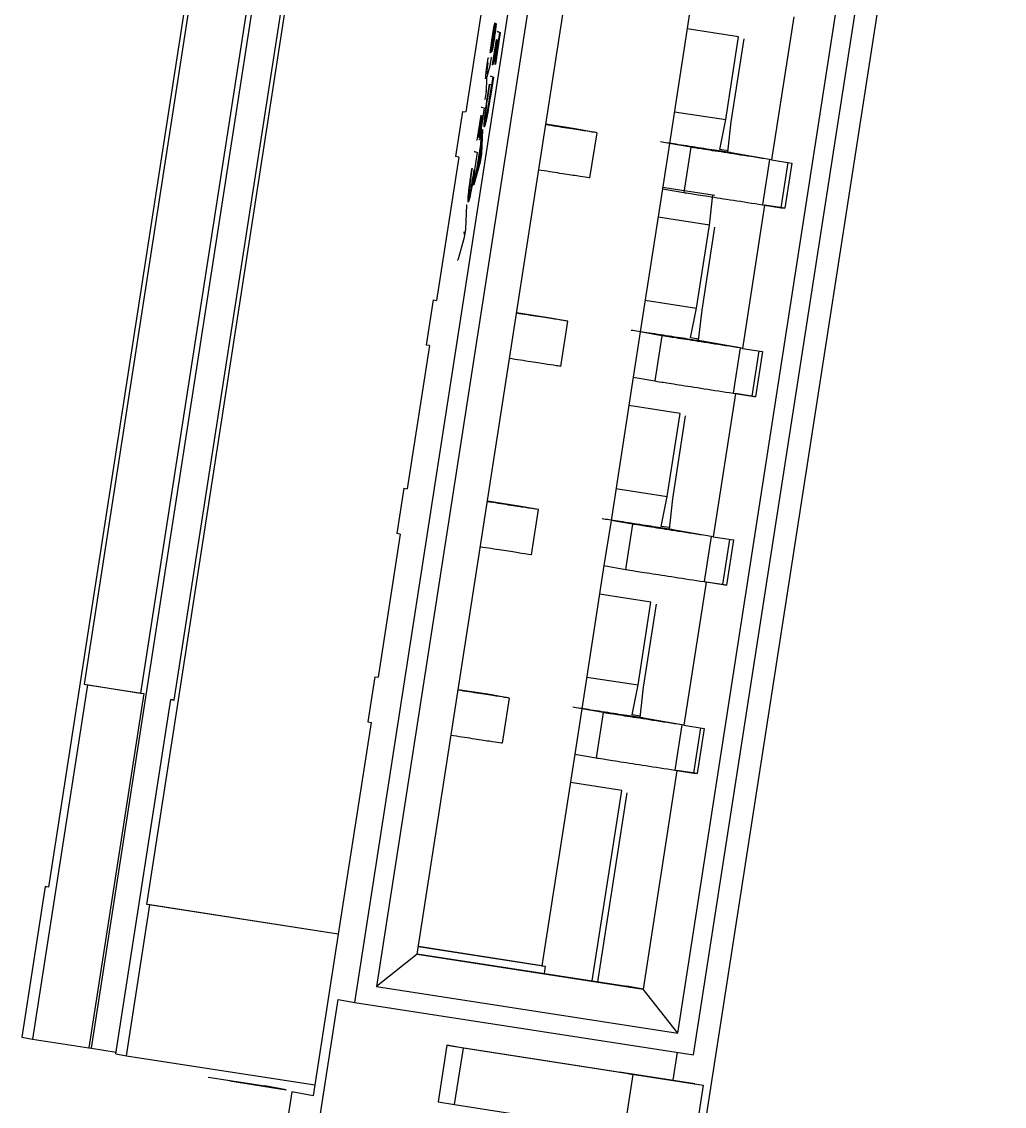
# Model space of a CAD drawing. Header units: millimetres. Extents: x -294 to 2792, y 5 to 1659.
# Drawn here: x -182.441 to -181.926, y 560.275 to 560.844 of the extents above; entities that cross this region are included whole.
import ezdxf

# ---------------------------------------------------------------- set-up
doc = ezdxf.new("R2010")
doc.units = ezdxf.units.MM
doc.layers.get('0').update_dxf_attribs({"lineweight": 18})

msp = doc.modelspace()

# ---------------------------------------------------------------- linework, layer by layer
at = {"color": 7, "linetype": 'Continuous', "lineweight": 25}
for p, q in [((-181.92598, 561.27813), (-182.37448, 558.38571)), ((-182.40481, 560.30537), (-182.26559, 561.20324)), ((-182.26664, 560.32948), (-182.1416, 561.13585)), ((-182.31266, 561.12969), (-182.42737, 560.38993)), ((-182.13326, 561.12443), (-182.25523, 560.33783)), ((-182.3758, 560.38084), (-182.26109, 561.1206)), ((-182.08893, 560.30194), (-181.9639, 561.1083)), ((-182.23392, 560.3548), (-182.11808, 561.10187)), ((-182.09727, 560.31335), (-181.9753, 561.09995)), ((-182.32705, 561.02259), (-182.40866, 560.49628)), ((-182.29743, 561.01796), (-182.37904, 560.49169)), ((-182.36142, 560.48795), (-182.27981, 561.01426)), ((-182.19684, 560.87148), (-182.20849, 560.79638)), ((-182.08998, 560.85495), (-182.10162, 560.77985)), ((-182.03639, 560.84634), (-182.04803, 560.77124)), ((-182.19346, 560.84298), (-182.19326, 560.84295)), ((-182.19341, 560.83856), (-182.19321, 560.83853)), ((-182.19309, 560.84288), (-182.19328, 560.84291)), ((-182.19326, 560.84295), (-182.19309, 560.84288)), ((-182.19297, 560.84006), (-182.19278, 560.84003)), ((-182.19278, 560.84271), (-182.19259, 560.84268)), ((-182.19052, 560.83803), (-182.19189, 560.83851)), ((-182.19189, 560.83851), (-182.1917, 560.83848)), ((-182.06536, 560.83584), (-182.09229, 560.84002)), ((-182.19477, 560.82825), (-182.19388, 560.83367)), ((-182.19402, 560.83671), (-182.19476, 560.83253)), ((-182.19369, 560.83364), (-182.19458, 560.82822)), ((-182.19442, 560.82116), (-182.19238, 560.8343)), ((-182.19441, 560.83632), (-182.19421, 560.83629)), ((-182.19433, 560.83383), (-182.19364, 560.83771)), ((-182.19218, 560.83427), (-182.19423, 560.82113)), ((-182.19388, 560.83367), (-182.19369, 560.83364)), ((-182.19192, 560.83414), (-182.19371, 560.82264)), ((-182.19355, 560.82259), (-182.19176, 560.83409)), ((-182.19156, 560.83406), (-182.19335, 560.82256)), ((-182.19132, 560.83394), (-182.19325, 560.82152)), ((-182.19309, 560.82147), (-182.19052, 560.83803)), ((-182.19032, 560.838), (-182.19289, 560.82144)), ((-182.19238, 560.8343), (-182.19192, 560.83414)), ((-182.19176, 560.83409), (-182.19132, 560.83394)), ((-182.1917, 560.83848), (-182.19032, 560.838)), ((-182.19052, 560.83803), (-182.19032, 560.838)), ((-182.0721, 560.79236), (-182.06536, 560.83584)), ((-182.06922, 560.79122), (-182.06248, 560.8347)), ((-182.19527, 560.82868), (-182.19507, 560.82865)), ((-182.19501, 560.83153), (-182.19482, 560.83149)), ((-182.19477, 560.82825), (-182.19458, 560.82822)), ((-182.19681, 560.82471), (-182.19723, 560.82212)), ((-182.19703, 560.82238), (-182.19666, 560.82465)), ((-182.19666, 560.82465), (-182.19681, 560.82471)), ((-182.19661, 560.82468), (-182.19646, 560.82462)), ((-182.19505, 560.82501), (-182.19575, 560.82051)), ((-182.19525, 560.82504), (-182.19505, 560.82501)), ((-182.19371, 560.82264), (-182.19355, 560.82259)), ((-182.19355, 560.82259), (-182.19335, 560.82256)), ((-182.19325, 560.82152), (-182.19309, 560.82147)), ((-182.19309, 560.82147), (-182.19289, 560.82144)), ((-182.19753, 560.8182), (-182.19734, 560.81817)), ((-182.19734, 560.81817), (-182.19743, 560.81634)), ((-182.19575, 560.82051), (-182.19742, 560.81476)), ((-182.19595, 560.82054), (-182.19575, 560.82051)), ((-182.19458, 560.82121), (-182.19442, 560.82116)), ((-182.19423, 560.82113), (-182.19442, 560.82116)), ((-182.19759, 560.81367), (-182.19783, 560.80714)), ((-182.19779, 560.8137), (-182.19779, 560.81422)), ((-182.19779, 560.8137), (-182.19759, 560.81367)), ((-182.19762, 560.81479), (-182.19742, 560.81476)), ((-182.1976, 560.81419), (-182.19759, 560.81367)), ((-182.19742, 560.81476), (-182.19758, 560.8143)), ((-182.19674, 560.80627), (-182.19601, 560.81094)), ((-182.19654, 560.80624), (-182.19582, 560.81091)), ((-182.19601, 560.81094), (-182.19495, 560.81057)), ((-182.19495, 560.81057), (-182.19571, 560.80571)), ((-182.19557, 560.80549), (-182.19415, 560.81466)), ((-182.19415, 560.81466), (-182.19552, 560.81514)), ((-182.19552, 560.81514), (-182.19533, 560.81511)), ((-182.19395, 560.81463), (-182.19538, 560.80546)), ((-182.19533, 560.81511), (-182.19395, 560.81463)), ((-182.19415, 560.81466), (-182.19395, 560.81463)), ((-182.19783, 560.80714), (-182.19848, 560.80297)), ((-182.19783, 560.80714), (-182.19803, 560.80717)), ((-182.19674, 560.80627), (-182.19654, 560.80624)), ((-182.19557, 560.80549), (-182.19538, 560.80546)), ((-182.20033, 560.799), (-182.20013, 560.79897)), ((-182.20013, 560.79897), (-182.19876, 560.79849)), ((-182.19867, 560.803), (-182.19848, 560.80297)), ((-182.21022, 560.79668), (-182.2139, 560.77297)), ((-182.21022, 560.79668), (-182.20849, 560.79638)), ((-182.20062, 560.79476), (-182.20266, 560.78162)), ((-182.2, 560.79455), (-182.20179, 560.78305)), ((-182.19876, 560.79849), (-182.20133, 560.78193)), ((-182.19896, 560.79852), (-182.19876, 560.79849)), ((-182.19821, 560.79308), (-182.19802, 560.79305)), ((-182.19808, 560.79666), (-182.19788, 560.79663)), ((-182.19765, 560.7934), (-182.19745, 560.79337)), ((-182.09904, 560.79653), (-182.0721, 560.79236)), ((-182.19888, 560.78872), (-182.19868, 560.78869)), ((-182.15099, 560.7875), (-182.16646, 560.7899)), ((-182.13965, 560.7855), (-182.15099, 560.7875)), ((-182.07525, 560.77667), (-182.0721, 560.79236)), ((-182.07098, 560.77529), (-182.06922, 560.79122)), ((-182.20266, 560.78162), (-182.20286, 560.78165)), ((-182.20199, 560.78308), (-182.20179, 560.78305)), ((-182.20153, 560.78196), (-182.20133, 560.78193)), ((-182.20058, 560.78259), (-182.20069, 560.77937)), ((-182.19987, 560.78718), (-182.20058, 560.78259)), ((-182.2004, 560.77446), (-182.19987, 560.78718)), ((-182.19967, 560.78715), (-182.2002, 560.77443)), ((-182.19987, 560.78718), (-182.19967, 560.78715)), ((-182.14329, 560.76178), (-182.13961, 560.78549)), ((-182.20069, 560.77937), (-182.20277, 560.76598)), ((-182.20073, 560.778), (-182.20241, 560.76721)), ((-182.20197, 560.76878), (-182.20079, 560.77632)), ((-182.20091, 560.773), (-182.20073, 560.778)), ((-182.10162, 560.77985), (-182.1053, 560.75613)), ((-182.09036, 560.77786), (-182.10162, 560.77985)), ((-182.09036, 560.77786), (-182.09403, 560.75415)), ((-182.07089, 560.77605), (-182.07524, 560.77672)), ((-182.21216, 560.77266), (-182.22381, 560.69756)), ((-182.21216, 560.77266), (-182.2139, 560.77297)), ((-182.20396, 560.77563), (-182.20376, 560.7756)), ((-182.20239, 560.77512), (-182.20381, 560.76595)), ((-182.20376, 560.7756), (-182.20239, 560.77512)), ((-182.20259, 560.77515), (-182.20239, 560.77512)), ((-182.20241, 560.76721), (-182.20109, 560.77187)), ((-182.20109, 560.77002), (-182.2004, 560.77446)), ((-182.2009, 560.77244), (-182.20109, 560.77187)), ((-182.2009, 560.77244), (-182.20091, 560.773)), ((-182.2002, 560.77443), (-182.20089, 560.76999)), ((-182.2004, 560.77446), (-182.2002, 560.77443)), ((-182.04913, 560.77143), (-182.06921, 560.77497)), ((-182.04913, 560.77143), (-182.05281, 560.74772)), ((-182.04803, 560.77124), (-182.04913, 560.77143)), ((-182.04803, 560.77124), (-182.03741, 560.76958)), ((-182.20518, 560.76676), (-182.20498, 560.76673)), ((-182.20436, 560.75825), (-182.20109, 560.77002)), ((-182.20089, 560.76999), (-182.20417, 560.75822)), ((-182.20401, 560.76598), (-182.20381, 560.76595)), ((-182.20277, 560.76598), (-182.20365, 560.76283)), ((-182.20089, 560.76999), (-182.20109, 560.77002)), ((-182.04294, 560.74619), (-182.03927, 560.76987)), ((-182.03741, 560.76958), (-182.04109, 560.74586)), ((-182.20365, 560.76283), (-182.20436, 560.75825)), ((-182.20665, 560.75358), (-182.20645, 560.75354)), ((-182.20652, 560.75715), (-182.20632, 560.75712)), ((-182.20608, 560.75389), (-182.20589, 560.75386)), ((-182.20436, 560.75825), (-182.20417, 560.75822)), ((-182.1053, 560.75613), (-182.11695, 560.68103)), ((-182.1053, 560.75613), (-182.09403, 560.75415)), ((-182.10525, 560.75696), (-182.07786, 560.75272)), ((-182.20811, 560.74764), (-182.20864, 560.73492)), ((-182.20831, 560.74767), (-182.20811, 560.74764)), ((-182.20732, 560.74921), (-182.20712, 560.74918)), ((-182.08068, 560.73702), (-182.07893, 560.75289)), ((-182.05171, 560.74752), (-182.06336, 560.67242)), ((-182.05281, 560.74772), (-182.04294, 560.74619)), ((-182.05281, 560.74772), (-182.05171, 560.74752)), ((-182.04109, 560.74586), (-182.05171, 560.74752)), ((-182.04294, 560.74619), (-182.04109, 560.74586)), ((-182.08068, 560.73702), (-182.10762, 560.7412)), ((-182.08743, 560.69354), (-182.08068, 560.73702)), ((-182.20933, 560.73048), (-182.2126, 560.71871)), ((-182.20933, 560.73293), (-182.20952, 560.73236)), ((-182.20933, 560.73048), (-182.20952, 560.73051)), ((-182.20933, 560.73293), (-182.20935, 560.73349)), ((-182.20864, 560.73492), (-182.20933, 560.73048)), ((-182.20883, 560.73495), (-182.20864, 560.73492)), ((-182.08454, 560.6924), (-182.0778, 560.73588)), ((-182.2128, 560.71874), (-182.2126, 560.71871)), ((-182.22554, 560.69786), (-182.22922, 560.67415)), ((-182.22554, 560.69786), (-182.22381, 560.69756)), ((-182.11436, 560.69772), (-182.08743, 560.69354)), ((-182.16631, 560.68868), (-182.18178, 560.69108)), ((-182.09057, 560.67785), (-182.08743, 560.69354)), ((-182.0863, 560.67647), (-182.08454, 560.6924)), ((-182.15497, 560.68668), (-182.16631, 560.68868)), ((-182.15861, 560.66296), (-182.15494, 560.68668)), ((-182.11695, 560.68103), (-182.12062, 560.65731)), ((-182.10568, 560.67904), (-182.11695, 560.68103)), ((-182.22749, 560.67384), (-182.23913, 560.59874)), ((-182.22749, 560.67384), (-182.22922, 560.67415)), ((-182.10568, 560.67904), (-182.10936, 560.65533)), ((-182.08621, 560.67723), (-182.09056, 560.67791)), ((-182.06446, 560.67262), (-182.08453, 560.67616)), ((-182.06446, 560.67262), (-182.06813, 560.6489)), ((-182.06336, 560.67242), (-182.06446, 560.67262)), ((-182.06336, 560.67242), (-182.05273, 560.67076)), ((-182.05826, 560.64737), (-182.05459, 560.67105)), ((-182.05273, 560.67076), (-182.05641, 560.64704)), ((-182.12062, 560.65731), (-182.13227, 560.58221)), ((-182.12062, 560.65731), (-182.10936, 560.65533)), ((-182.06703, 560.64871), (-182.07868, 560.5736)), ((-182.06813, 560.6489), (-182.05826, 560.64737)), ((-182.06813, 560.6489), (-182.06703, 560.64871)), ((-182.05641, 560.64704), (-182.06703, 560.64871)), ((-182.05826, 560.64737), (-182.05641, 560.64704)), ((-182.09601, 560.6382), (-182.12294, 560.64238)), ((-182.10275, 560.59472), (-182.09601, 560.6382)), ((-182.09986, 560.59358), (-182.09312, 560.63706)), ((-182.24087, 560.59905), (-182.24454, 560.57533)), ((-182.24087, 560.59905), (-182.23913, 560.59874)), ((-182.12968, 560.5989), (-182.10275, 560.59472)), ((-182.1059, 560.57903), (-182.10275, 560.59472)), ((-182.18163, 560.58986), (-182.1971, 560.59226)), ((-182.1703, 560.58786), (-182.18163, 560.58986)), ((-182.10162, 560.57765), (-182.09986, 560.59358)), ((-182.17394, 560.56414), (-182.17026, 560.58786)), ((-182.13227, 560.58221), (-182.13595, 560.55849)), ((-182.121, 560.58022), (-182.13227, 560.58221)), ((-182.121, 560.58022), (-182.12468, 560.55651)), ((-182.10154, 560.57841), (-182.10588, 560.57909)), ((-182.07978, 560.5738), (-182.09985, 560.57734)), ((-182.24281, 560.57502), (-182.25446, 560.49992)), ((-182.24281, 560.57502), (-182.24454, 560.57533)), ((-182.07978, 560.5738), (-182.08346, 560.55008)), ((-182.07868, 560.5736), (-182.07978, 560.5738)), ((-182.07868, 560.5736), (-182.06806, 560.57194)), ((-182.07358, 560.54855), (-182.06991, 560.57223)), ((-182.06806, 560.57194), (-182.07173, 560.54822)), ((-182.13595, 560.55849), (-182.14759, 560.48339)), ((-182.13595, 560.55849), (-182.12468, 560.55651)), ((-182.08236, 560.54989), (-182.094, 560.47478)), ((-182.08346, 560.55008), (-182.07358, 560.54855)), ((-182.08346, 560.55008), (-182.08236, 560.54989)), ((-182.07173, 560.54822), (-182.08236, 560.54989)), ((-182.07358, 560.54855), (-182.07173, 560.54822)), ((-182.11133, 560.53938), (-182.13826, 560.54356)), ((-182.11807, 560.4959), (-182.11133, 560.53938)), ((-182.11519, 560.49476), (-182.10844, 560.53824)), ((-182.25619, 560.50023), (-182.25987, 560.47651)), ((-182.25619, 560.50023), (-182.25446, 560.49992)), ((-182.14501, 560.50008), (-182.11807, 560.4959)), ((-182.40692, 560.49597), (-182.43573, 560.31019)), ((-182.40866, 560.49628), (-182.40692, 560.49597)), ((-182.40866, 560.49628), (-182.37904, 560.49169)), ((-182.40692, 560.49597), (-182.3773, 560.49138)), ((-182.37904, 560.49169), (-182.3773, 560.49138)), ((-182.19696, 560.49104), (-182.21243, 560.49344)), ((-182.12122, 560.48021), (-182.11807, 560.4959)), ((-182.11694, 560.47883), (-182.11519, 560.49476)), ((-182.3773, 560.49138), (-182.40611, 560.3056)), ((-182.39196, 560.30247), (-182.36315, 560.48825)), ((-182.36315, 560.48825), (-182.36142, 560.48795)), ((-182.36141, 560.48798), (-182.36315, 560.48825)), ((-182.18562, 560.48905), (-182.19696, 560.49104)), ((-182.18926, 560.46532), (-182.18558, 560.48904)), ((-182.14759, 560.48339), (-182.15127, 560.45968)), ((-182.13633, 560.48141), (-182.14759, 560.48339)), ((-182.13633, 560.48141), (-182.14, 560.45769)), ((-182.11686, 560.47959), (-182.12121, 560.48027)), ((-182.25813, 560.4762), (-182.27534, 560.36523)), ((-182.25987, 560.47651), (-182.25813, 560.4762)), ((-182.0951, 560.47498), (-182.11517, 560.47852)), ((-182.0951, 560.47498), (-182.09878, 560.45126)), ((-182.094, 560.47478), (-182.0951, 560.47498)), ((-182.094, 560.47478), (-182.08338, 560.47312)), ((-182.08891, 560.44973), (-182.08524, 560.47341)), ((-182.08338, 560.47312), (-182.08706, 560.4494)), ((-182.15127, 560.45968), (-182.16848, 560.3487)), ((-182.15127, 560.45968), (-182.14, 560.45769)), ((-182.09768, 560.45107), (-182.11546, 560.33644)), ((-182.09878, 560.45126), (-182.08891, 560.44973)), ((-182.09878, 560.45126), (-182.09768, 560.45107)), ((-182.08706, 560.4494), (-182.09768, 560.45107)), ((-182.08891, 560.44973), (-182.08706, 560.4494)), ((-182.12665, 560.44056), (-182.15359, 560.44474)), ((-182.14213, 560.34075), (-182.12665, 560.44056)), ((-182.13914, 560.34029), (-182.12377, 560.43942)), ((-182.4291, 560.39024), (-182.44136, 560.31119)), ((-182.42737, 560.38993), (-182.4291, 560.39024)), ((-182.4291, 560.39024), (-182.42737, 560.38997)), ((-182.38632, 560.30148), (-182.37407, 560.38054)), ((-182.37407, 560.38054), (-182.3758, 560.38084)), ((-182.27534, 560.36527), (-182.3758, 560.38084)), ((-182.27534, 560.36523), (-182.37407, 560.38054)), ((-182.27534, 560.36523), (-182.2876, 560.28618)), ((-182.23332, 560.35872), (-182.16674, 560.3484)), ((-182.16848, 560.3487), (-182.23331, 560.35875)), ((-182.23392, 560.3548), (-182.25523, 560.33783)), ((-182.23392, 560.3548), (-182.11546, 560.33644)), ((-182.2339, 560.35498), (-182.12392, 560.33793)), ((-182.16848, 560.3487), (-182.16674, 560.3484)), ((-182.16674, 560.3484), (-182.16732, 560.34466)), ((-182.25523, 560.33783), (-182.09727, 560.31335)), ((-182.11546, 560.33644), (-182.12392, 560.33793)), ((-182.09727, 560.31335), (-182.11546, 560.33644)), ((-182.2894, 560.2401), (-182.2753, 560.33101)), ((-182.2753, 560.33101), (-182.26664, 560.32948)), ((-182.26664, 560.32948), (-182.08893, 560.30194)), ((-182.44136, 560.31119), (-182.43573, 560.31019)), ((-182.43573, 560.31019), (-182.40611, 560.3056)), ((-182.40611, 560.3056), (-182.40481, 560.30537)), ((-182.40481, 560.30537), (-182.39182, 560.30336)), ((-182.21837, 560.30701), (-182.22297, 560.27736)), ((-182.2097, 560.30548), (-182.21837, 560.30701)), ((-182.21837, 560.30701), (-182.12952, 560.29323)), ((-182.2143, 560.27583), (-182.2097, 560.30548)), ((-182.12085, 560.2917), (-182.2097, 560.30548)), ((-182.39196, 560.30247), (-182.38632, 560.30148)), ((-182.38632, 560.30148), (-182.2876, 560.28618)), ((-182.09763, 560.30328), (-182.09991, 560.28861)), ((-182.12952, 560.29323), (-182.12778, 560.29293)), ((-182.08829, 560.28681), (-182.12778, 560.29293)), ((-182.34351, 560.29025), (-182.3139, 560.28566)), ((-182.33224, 560.28826), (-182.30263, 560.28367)), ((-182.12085, 560.2917), (-182.12545, 560.26206)), ((-182.12345, 560.29216), (-182.12085, 560.2917)), ((-182.12345, 560.29216), (-182.08396, 560.28604)), ((-182.30263, 560.28367), (-182.3139, 560.28566)), ((-182.29974, 560.28253), (-182.30587, 560.243)), ((-182.28847, 560.28054), (-182.29974, 560.28253)), ((-182.2876, 560.28618), (-182.28847, 560.28054)), ((-182.08396, 560.28604), (-182.08856, 560.2564)), ((-182.08829, 560.28681), (-182.08396, 560.28604)), ((-182.22297, 560.27736), (-182.2143, 560.27583)), ((-182.2143, 560.27583), (-182.12545, 560.26206))]:
    msp.add_line(p, q, dxfattribs=at)
for points, knots in [([(-182.19346, 560.84298), (-182.19363, 560.84202), (-182.19397, 560.84003), (-182.19431, 560.83788), (-182.19449, 560.83677)], [0, 0, 0, 0, 0.003026726, 0.006294456, 0.006294456, 0.006294456, 0.006294456]), ([(-182.19441, 560.83632), (-182.19422, 560.83749), (-182.19384, 560.83986), (-182.19347, 560.84188), (-182.19328, 560.84291)], [0, 0, 0, 0, 0.003285708, 0.006687338, 0.006687338, 0.006687338, 0.006687338]), ([(-182.19309, 560.84288), (-182.19327, 560.84185), (-182.19365, 560.83983), (-182.19402, 560.83746), (-182.19421, 560.83629)], [0, 0, 0, 0, 0.00340163, 0.006687338, 0.006687338, 0.006687338, 0.006687338]), ([(-182.19312, 560.84163), (-182.19323, 560.84103), (-182.19352, 560.83959), (-182.19383, 560.83777), (-182.19402, 560.83671)], [0, 0, 0, 0, 0.002077942, 0.004993176, 0.004993176, 0.004993176, 0.004993176]), ([(-182.19388, 560.83367), (-182.19371, 560.83485), (-182.19336, 560.83711), (-182.1931, 560.8391), (-182.19297, 560.84006)], [0, 0, 0, 0, 0.003366832, 0.006453587, 0.006453587, 0.006453587, 0.006453587]), ([(-182.19278, 560.84003), (-182.1929, 560.83907), (-182.19316, 560.83708), (-182.19351, 560.83482), (-182.19369, 560.83364)], [0, 0, 0, 0, 0.003086755, 0.006453587, 0.006453587, 0.006453587, 0.006453587]), ([(-182.19364, 560.83771), (-182.19361, 560.83784), (-182.19356, 560.83809), (-182.19347, 560.83846), (-182.19344, 560.83852), (-182.19341, 560.83856)], [0, 0, 0, 0, 0.0002165922, 0.0004304858, 0.0008836956, 0.0008836956, 0.0008836956, 0.0008836956]), ([(-182.19341, 560.83856), (-182.19341, 560.83853), (-182.19339, 560.83849), (-182.19341, 560.83823), (-182.19344, 560.83784), (-182.19349, 560.83748), (-182.19351, 560.8373)], [0, 0, 0, 0, 0.000317158, 0.000622137, 0.000932779, 0.001266019, 0.001266019, 0.001266019, 0.001266019]), ([(-182.19321, 560.83853), (-182.19324, 560.83849), (-182.19328, 560.83843), (-182.19336, 560.83806), (-182.19342, 560.83781), (-182.19344, 560.83768)], [0, 0, 0, 0, 0.0004532097, 0.0006671034, 0.0008836956, 0.0008836956, 0.0008836956, 0.0008836956]), ([(-182.19278, 560.84271), (-182.19282, 560.84267), (-182.19289, 560.84259), (-182.19304, 560.84194), (-182.19312, 560.84163)], [0, 0, 0, 0, 0.000595416, 0.001154789, 0.001154789, 0.001154789, 0.001154789]), ([(-182.19297, 560.84006), (-182.19293, 560.84045), (-182.19284, 560.8412), (-182.19277, 560.84202), (-182.19274, 560.84257), (-182.19277, 560.84266), (-182.19278, 560.84271)], [0, 0, 0, 0, 0.000696342, 0.001350398, 0.001996675, 0.002670878, 0.002670878, 0.002670878, 0.002670878]), ([(-182.19259, 560.84268), (-182.19257, 560.84263), (-182.19254, 560.84254), (-182.19257, 560.84199), (-182.19264, 560.84116), (-182.19273, 560.84042), (-182.19278, 560.84003)], [0, 0, 0, 0, 0.000674203, 0.00132048, 0.001974536, 0.002670878, 0.002670878, 0.002670878, 0.002670878]), ([(-182.19449, 560.83677), (-182.19468, 560.83552), (-182.19504, 560.83315), (-182.19532, 560.83105), (-182.19545, 560.83005)], [0, 0, 0, 0, 0.003558215, 0.00678631, 0.00678631, 0.00678631, 0.00678631]), ([(-182.19527, 560.82868), (-182.19514, 560.82934), (-182.19484, 560.83088), (-182.19452, 560.83275), (-182.19433, 560.83383)], [0, 0, 0, 0, 0.002245607, 0.005234715, 0.005234715, 0.005234715, 0.005234715]), ([(-182.19414, 560.8338), (-182.19432, 560.83272), (-182.19465, 560.83084), (-182.19494, 560.82931), (-182.19507, 560.82865)], [0, 0, 0, 0, 0.002989827, 0.005234715, 0.005234715, 0.005234715, 0.005234715]), ([(-182.19501, 560.83153), (-182.19502, 560.83156), (-182.19503, 560.83162), (-182.19502, 560.83189), (-182.19498, 560.83229), (-182.19489, 560.83306), (-182.1947, 560.83445), (-182.19451, 560.83565), (-182.19441, 560.83632)], [0, 0, 0, 0, 0.000561975, 0.001079955, 0.001583426, 0.002104348, 0.003303473, 0.004841516, 0.004841516, 0.004841516, 0.004841516]), ([(-182.19396, 560.83412), (-182.19413, 560.83307), (-182.19446, 560.83102), (-182.19478, 560.8292), (-182.19494, 560.8283)], [0, 0, 0, 0, 0.002986157, 0.005892954, 0.005892954, 0.005892954, 0.005892954]), ([(-182.19421, 560.83629), (-182.19431, 560.83562), (-182.1945, 560.83442), (-182.19469, 560.83303), (-182.19478, 560.83226), (-182.19482, 560.83186), (-182.19483, 560.83158), (-182.19482, 560.83153), (-182.19482, 560.83149)], [0, 0, 0, 0, 0.001538012, 0.002737133, 0.003258061, 0.003761542, 0.004279531, 0.004841514, 0.004841514, 0.004841514, 0.004841514]), ([(-182.19351, 560.8373), (-182.19357, 560.83684), (-182.1937, 560.83584), (-182.19387, 560.83471), (-182.19396, 560.83412)], [0, 0, 0, 0, 0.001497224, 0.003217974, 0.003217974, 0.003217974, 0.003217974]), ([(-182.19545, 560.83005), (-182.19549, 560.82966), (-182.19558, 560.82891), (-182.19566, 560.82808), (-182.19568, 560.82753), (-182.19565, 560.82744), (-182.19564, 560.82739)], [0, 0, 0, 0, 0.00068746, 0.001339072, 0.001991349, 0.0026807, 0.0026807, 0.0026807, 0.0026807]), ([(-182.19564, 560.82739), (-182.1956, 560.82744), (-182.19552, 560.82754), (-182.19535, 560.8283), (-182.19527, 560.82868)], [0, 0, 0, 0, 0.000697786, 0.001359645, 0.001359645, 0.001359645, 0.001359645]), ([(-182.19507, 560.82865), (-182.19515, 560.82827), (-182.19532, 560.82751), (-182.1954, 560.82741), (-182.19544, 560.82735)], [0, 0, 0, 0, 0.000661793, 0.001359641, 0.001359641, 0.001359641, 0.001359641]), ([(-182.19476, 560.83253), (-182.19479, 560.83238), (-182.19485, 560.83208), (-182.19492, 560.83177), (-182.19498, 560.83157), (-182.195, 560.83154), (-182.19501, 560.83153)], [0, 0, 0, 0, 0.000267856, 0.000522972, 0.000776803, 0.001040968, 0.001040968, 0.001040968, 0.001040968]), ([(-182.19723, 560.82212), (-182.19736, 560.82126), (-182.19762, 560.81952), (-182.19791, 560.81719), (-182.19811, 560.81522), (-182.19816, 560.81431), (-182.19819, 560.81381)], [0, 0, 0, 0, 0.001826613, 0.003688403, 0.005814269, 0.008362924, 0.008362924, 0.008362924, 0.008362924]), ([(-182.19753, 560.8182), (-182.19752, 560.81845), (-182.19748, 560.81891), (-182.19738, 560.81991), (-182.19722, 560.82108), (-182.1971, 560.82194), (-182.19703, 560.82238)], [0, 0, 0, 0, 0.001202459, 0.00224953, 0.003218646, 0.004205759, 0.004205759, 0.004205759, 0.004205759]), ([(-182.19683, 560.82235), (-182.1969, 560.82191), (-182.19703, 560.82105), (-182.19718, 560.81988), (-182.19729, 560.81888), (-182.19732, 560.81842), (-182.19734, 560.81817)], [0, 0, 0, 0, 0.000987114, 0.001956229, 0.0030033, 0.004205759, 0.004205759, 0.004205759, 0.004205759]), ([(-182.1969, 560.8063), (-182.19726, 560.80393), (-182.19778, 560.80047), (-182.19834, 560.79629), (-182.19855, 560.79459), (-182.19865, 560.79375)], [0, 0, 0, 0, 0.00657719, 0.00962873, 0.01267377, 0.01267377, 0.01267377, 0.01267377]), ([(-182.19808, 560.79666), (-182.19801, 560.79727), (-182.19786, 560.79852), (-182.19743, 560.80173), (-182.19702, 560.80441), (-182.19674, 560.80627)], [0, 0, 0, 0, 0.002234994, 0.004534332, 0.009702699, 0.009702699, 0.009702699, 0.009702699]), ([(-182.19788, 560.79663), (-182.19781, 560.79724), (-182.19766, 560.79849), (-182.19723, 560.8017), (-182.19682, 560.80438), (-182.19654, 560.80624)], [0, 0, 0, 0, 0.002234994, 0.004534332, 0.009702699, 0.009702699, 0.009702699, 0.009702699]), ([(-182.19765, 560.7934), (-182.19732, 560.79514), (-182.19664, 560.79874), (-182.19594, 560.80319), (-182.19557, 560.80549)], [0, 0, 0, 0, 0.0059195, 0.01227028, 0.01227028, 0.01227028, 0.01227028]), ([(-182.19538, 560.80546), (-182.19574, 560.80316), (-182.19645, 560.79871), (-182.19712, 560.79511), (-182.19745, 560.79337)], [0, 0, 0, 0, 0.00635079, 0.01227028, 0.01227028, 0.01227028, 0.01227028]), ([(-182.19571, 560.80571), (-182.19599, 560.80394), (-182.19652, 560.80057), (-182.19703, 560.79779), (-182.19728, 560.79648)], [0, 0, 0, 0, 0.004929413, 0.009368143, 0.009368143, 0.009368143, 0.009368143]), ([(-182.19865, 560.79375), (-182.19873, 560.79299), (-182.19889, 560.79149), (-182.19905, 560.7893), (-182.19895, 560.78895), (-182.19889, 560.78872)], [0, 0, 0, 0, 0.001236275, 0.002456717, 0.005069644, 0.005069644, 0.005069644, 0.005069644]), ([(-182.19889, 560.78872), (-182.19883, 560.78875), (-182.19872, 560.78882), (-182.19844, 560.78972), (-182.19809, 560.79121), (-182.19779, 560.79266), (-182.19765, 560.7934)], [0, 0, 0, 0, 0.001305074, 0.002518589, 0.003696681, 0.004900447, 0.004900447, 0.004900447, 0.004900447]), ([(-182.19745, 560.79337), (-182.1976, 560.79263), (-182.19789, 560.79118), (-182.19824, 560.78969), (-182.19852, 560.78879), (-182.19863, 560.78872), (-182.19869, 560.78869)], [0, 0, 0, 0, 0.001203766, 0.002381858, 0.003595374, 0.004900447, 0.004900447, 0.004900447, 0.004900447]), ([(-182.19821, 560.79308), (-182.19827, 560.79325), (-182.19835, 560.79348), (-182.19825, 560.79503), (-182.19814, 560.79612), (-182.19808, 560.79666)], [0, 0, 0, 0, 0.001904246, 0.002763716, 0.003610011, 0.003610011, 0.003610011, 0.003610011]), ([(-182.19728, 560.79648), (-182.19739, 560.79594), (-182.19761, 560.79486), (-182.19798, 560.79335), (-182.19812, 560.79319), (-182.19821, 560.79308)], [0, 0, 0, 0, 0.000826859, 0.001668036, 0.003560911, 0.003560911, 0.003560911, 0.003560911]), ([(-182.19802, 560.79305), (-182.19807, 560.79321), (-182.19816, 560.79344), (-182.19806, 560.795), (-182.19794, 560.79609), (-182.19788, 560.79663)], [0, 0, 0, 0, 0.001917291, 0.002773348, 0.003611269, 0.003611269, 0.003611269, 0.003611269]), ([(-182.06921, 560.77497), (-182.06981, 560.77507), (-182.07105, 560.77525), (-182.07673, 560.77612), (-182.08638, 560.77761), (-182.09896, 560.77955), (-182.10389, 560.7803), (-182.10634, 560.78068)], [0, 0, 0, 0, 0.00463085, 0.00947896, 0.01880354, 0.02821939, 0.0375716, 0.0375716, 0.0375716, 0.0375716]), ([(-182.20534, 560.76679), (-182.2057, 560.76442), (-182.20622, 560.76096), (-182.20678, 560.75678), (-182.20698, 560.75508), (-182.20708, 560.75424)], [0, 0, 0, 0, 0.00657719, 0.00962873, 0.01267377, 0.01267377, 0.01267377, 0.01267377]), ([(-182.20652, 560.75715), (-182.20645, 560.75776), (-182.2063, 560.75901), (-182.20587, 560.76222), (-182.20546, 560.7649), (-182.20518, 560.76676)], [0, 0, 0, 0, 0.002234994, 0.004534332, 0.009702699, 0.009702699, 0.009702699, 0.009702699]), ([(-182.20632, 560.75712), (-182.20625, 560.75773), (-182.2061, 560.75898), (-182.20567, 560.76219), (-182.20526, 560.76487), (-182.20498, 560.76673)], [0, 0, 0, 0, 0.002234994, 0.004534332, 0.009702699, 0.009702699, 0.009702699, 0.009702699]), ([(-182.20608, 560.75389), (-182.20576, 560.75563), (-182.20508, 560.75923), (-182.20438, 560.76368), (-182.20401, 560.76598)], [0, 0, 0, 0, 0.0059195, 0.01227028, 0.01227028, 0.01227028, 0.01227028]), ([(-182.20381, 560.76595), (-182.20418, 560.76365), (-182.20488, 560.7592), (-182.20556, 560.7556), (-182.20589, 560.75386)], [0, 0, 0, 0, 0.00635079, 0.01227028, 0.01227028, 0.01227028, 0.01227028]), ([(-182.20414, 560.7662), (-182.20442, 560.76443), (-182.20496, 560.76106), (-182.20547, 560.75828), (-182.20572, 560.75697)], [0, 0, 0, 0, 0.004929413, 0.009368143, 0.009368143, 0.009368143, 0.009368143]), ([(-182.20708, 560.75424), (-182.20717, 560.75348), (-182.20733, 560.75198), (-182.20749, 560.74979), (-182.20739, 560.74944), (-182.20732, 560.74921)], [0, 0, 0, 0, 0.001236275, 0.002456717, 0.005069644, 0.005069644, 0.005069644, 0.005069644]), ([(-182.20732, 560.74921), (-182.20727, 560.74924), (-182.20716, 560.74931), (-182.20688, 560.75021), (-182.20652, 560.7517), (-182.20623, 560.75315), (-182.20608, 560.75389)], [0, 0, 0, 0, 0.001305074, 0.002518589, 0.003696681, 0.004900447, 0.004900447, 0.004900447, 0.004900447]), ([(-182.20589, 560.75386), (-182.20603, 560.75312), (-182.20633, 560.75167), (-182.20668, 560.75018), (-182.20696, 560.74928), (-182.20707, 560.74921), (-182.20713, 560.74918)], [0, 0, 0, 0, 0.001203766, 0.002381858, 0.003595374, 0.004900447, 0.004900447, 0.004900447, 0.004900447]), ([(-182.20665, 560.75358), (-182.20671, 560.75374), (-182.20679, 560.75397), (-182.20669, 560.75552), (-182.20657, 560.75661), (-182.20652, 560.75715)], [0, 0, 0, 0, 0.001904246, 0.002763716, 0.003610011, 0.003610011, 0.003610011, 0.003610011]), ([(-182.20572, 560.75697), (-182.20582, 560.75643), (-182.20604, 560.75535), (-182.20641, 560.75384), (-182.20655, 560.75368), (-182.20665, 560.75358)], [0, 0, 0, 0, 0.000826859, 0.001668036, 0.003560911, 0.003560911, 0.003560911, 0.003560911]), ([(-182.20645, 560.75354), (-182.20651, 560.7537), (-182.20659, 560.75393), (-182.20649, 560.75549), (-182.20638, 560.75658), (-182.20632, 560.75712)], [0, 0, 0, 0, 0.001917291, 0.002773348, 0.003611269, 0.003611269, 0.003611269, 0.003611269]), ([(-182.08453, 560.67616), (-182.08513, 560.67625), (-182.08637, 560.67643), (-182.09205, 560.6773), (-182.1017, 560.67879), (-182.11428, 560.68073), (-182.11921, 560.68149), (-182.12166, 560.68186)], [0, 0, 0, 0, 0.00463085, 0.00947896, 0.01880354, 0.02821939, 0.0375716, 0.0375716, 0.0375716, 0.0375716]), ([(-182.09985, 560.57734), (-182.10046, 560.57743), (-182.10169, 560.57761), (-182.10738, 560.57849), (-182.11702, 560.57997), (-182.12961, 560.58191), (-182.13453, 560.58267), (-182.13699, 560.58304)], [0, 0, 0, 0, 0.00463085, 0.00947896, 0.01880354, 0.02821939, 0.0375716, 0.0375716, 0.0375716, 0.0375716]), ([(-182.11517, 560.47852), (-182.11578, 560.47861), (-182.11702, 560.47879), (-182.1227, 560.47967), (-182.13235, 560.48115), (-182.14493, 560.48309), (-182.14986, 560.48385), (-182.15231, 560.48422)], [0, 0, 0, 0, 0.00463085, 0.00947896, 0.01880354, 0.02821939, 0.0375716, 0.0375716, 0.0375716, 0.0375716])]:
    msp.add_open_spline(points, degree=3, knots=knots, dxfattribs=at)
for points in [[(-182.13965, 560.7855), (-182.13986, 560.78553), (-182.14029, 560.78559), (-182.14606, 560.78647), (-182.15487, 560.78783), (-182.1627, 560.78904), (-182.16661, 560.78965)], [(-182.04913, 560.77143), (-182.05433, 560.77224), (-182.06474, 560.77386), (-182.07819, 560.77595), (-182.08789, 560.77747), (-182.08954, 560.77773), (-182.09036, 560.77786)], [(-182.14333, 560.76179), (-182.14354, 560.76181), (-182.14397, 560.76187), (-182.14974, 560.76276), (-182.15855, 560.76411), (-182.16638, 560.76532), (-182.17029, 560.76593)], [(-182.09403, 560.75415), (-182.09321, 560.75401), (-182.09157, 560.75375), (-182.08187, 560.75223), (-182.06841, 560.75014), (-182.05801, 560.74853), (-182.05281, 560.74772)], [(-182.15497, 560.68668), (-182.15519, 560.68671), (-182.15561, 560.68677), (-182.16138, 560.68765), (-182.1702, 560.68901), (-182.17802, 560.69022), (-182.18194, 560.69083)], [(-182.06446, 560.67262), (-182.06966, 560.67342), (-182.08006, 560.67504), (-182.09351, 560.67713), (-182.10322, 560.67865), (-182.10486, 560.67891), (-182.10568, 560.67904)], [(-182.15865, 560.66297), (-182.15886, 560.663), (-182.15929, 560.66305), (-182.16506, 560.66394), (-182.17387, 560.6653), (-182.1817, 560.66651), (-182.18562, 560.66711)], [(-182.10936, 560.65533), (-182.10854, 560.65519), (-182.10689, 560.65493), (-182.09719, 560.65341), (-182.08374, 560.65132), (-182.07333, 560.64971), (-182.06813, 560.6489)], [(-182.1703, 560.58786), (-182.17051, 560.58789), (-182.17093, 560.58795), (-182.17671, 560.58884), (-182.18552, 560.59019), (-182.19335, 560.5914), (-182.19726, 560.59201)], [(-182.07978, 560.5738), (-182.08498, 560.5746), (-182.09538, 560.57622), (-182.10884, 560.57831), (-182.11854, 560.57983), (-182.12018, 560.58009), (-182.121, 560.58022)], [(-182.17397, 560.56415), (-182.17419, 560.56418), (-182.17461, 560.56423), (-182.18038, 560.56512), (-182.1892, 560.56648), (-182.19702, 560.56769), (-182.20094, 560.56829)], [(-182.12468, 560.55651), (-182.12386, 560.55638), (-182.12222, 560.55611), (-182.11251, 560.55459), (-182.09906, 560.5525), (-182.08866, 560.55089), (-182.08346, 560.55008)], [(-182.18562, 560.48905), (-182.18583, 560.48907), (-182.18626, 560.48913), (-182.19203, 560.49002), (-182.20084, 560.49137), (-182.20867, 560.49258), (-182.21258, 560.49319)], [(-182.0951, 560.47498), (-182.1003, 560.47578), (-182.1107, 560.4774), (-182.12416, 560.47949), (-182.13386, 560.48101), (-182.1355, 560.48127), (-182.13633, 560.48141)], [(-182.1893, 560.46533), (-182.18951, 560.46536), (-182.18993, 560.46542), (-182.19571, 560.4663), (-182.20452, 560.46766), (-182.21235, 560.46887), (-182.21626, 560.46947)], [(-182.14, 560.45769), (-182.13918, 560.45756), (-182.13754, 560.45729), (-182.12784, 560.45578), (-182.11438, 560.45368), (-182.10398, 560.45207), (-182.09878, 560.45126)]]:
    msp.add_open_spline(points, degree=3, dxfattribs=at)

doc.saveas('drawing.dxf')
